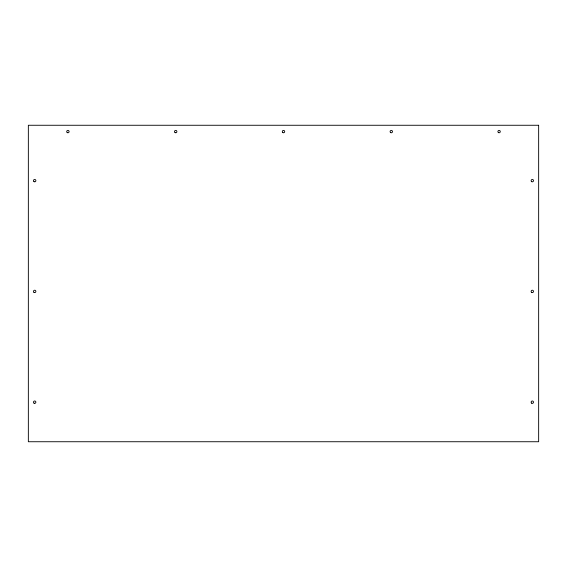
<?xml version="1.0" encoding="UTF-8"?>
<svg xmlns="http://www.w3.org/2000/svg" width="567" height="567" viewBox="0 0 567 567"><rect width="100%" height="100%" fill="white"/><g stroke="black" fill="none" stroke-linecap="round" stroke-linejoin="round"><path stroke-width="0.85" d="M538.65 125.264L28.35 125.264L28.35 441.736L538.65 441.736L538.65 125.264M498.407 132.565A1.184 1.184 0 0 0 500.271 131.7A1.184 1.184 0 0 0 498.591 130.516A1.184 1.184 0 0 0 498.407 132.565M390.706 132.621A1.184 1.184 0 0 0 392.484 131.594A1.184 1.184 0 0 0 390.706 130.566A1.184 1.184 0 0 0 390.706 132.621M282.82 132.565A1.184 1.184 0 0 0 284.684 131.7A1.184 1.184 0 0 0 283.004 130.516A1.184 1.184 0 0 0 282.82 132.565M175.111 132.621A1.184 1.184 0 0 0 176.89 131.594A1.184 1.184 0 0 0 175.111 130.566A1.184 1.184 0 0 0 175.111 132.621M67.225 132.565A1.184 1.184 0 0 0 69.089 131.7A1.184 1.184 0 0 0 67.409 130.516A1.184 1.184 0 0 0 67.225 132.565M531.726 181.674A1.184 1.184 0 0 0 533.504 180.646A1.184 1.184 0 0 0 531.726 179.619A1.184 1.184 0 0 0 531.726 181.674M531.726 292.437A1.184 1.184 0 0 0 533.504 291.41A1.184 1.184 0 0 0 531.726 290.382A1.184 1.184 0 0 0 531.726 292.437M531.726 403.201A1.184 1.184 0 0 0 533.504 402.173A1.184 1.184 0 0 0 531.726 401.145A1.184 1.184 0 0 0 531.726 403.201M33.999 181.617A1.184 1.184 0 0 0 35.863 180.753A1.184 1.184 0 0 0 34.183 179.569A1.184 1.184 0 0 0 33.999 181.617M33.999 292.381A1.184 1.184 0 0 0 35.863 291.516A1.184 1.184 0 0 0 34.183 290.332A1.184 1.184 0 0 0 33.999 292.381M34.084 403.201A1.184 1.184 0 0 0 35.863 402.173A1.184 1.184 0 0 0 34.084 401.145A1.184 1.184 0 0 0 34.084 403.201"/></g></svg>
